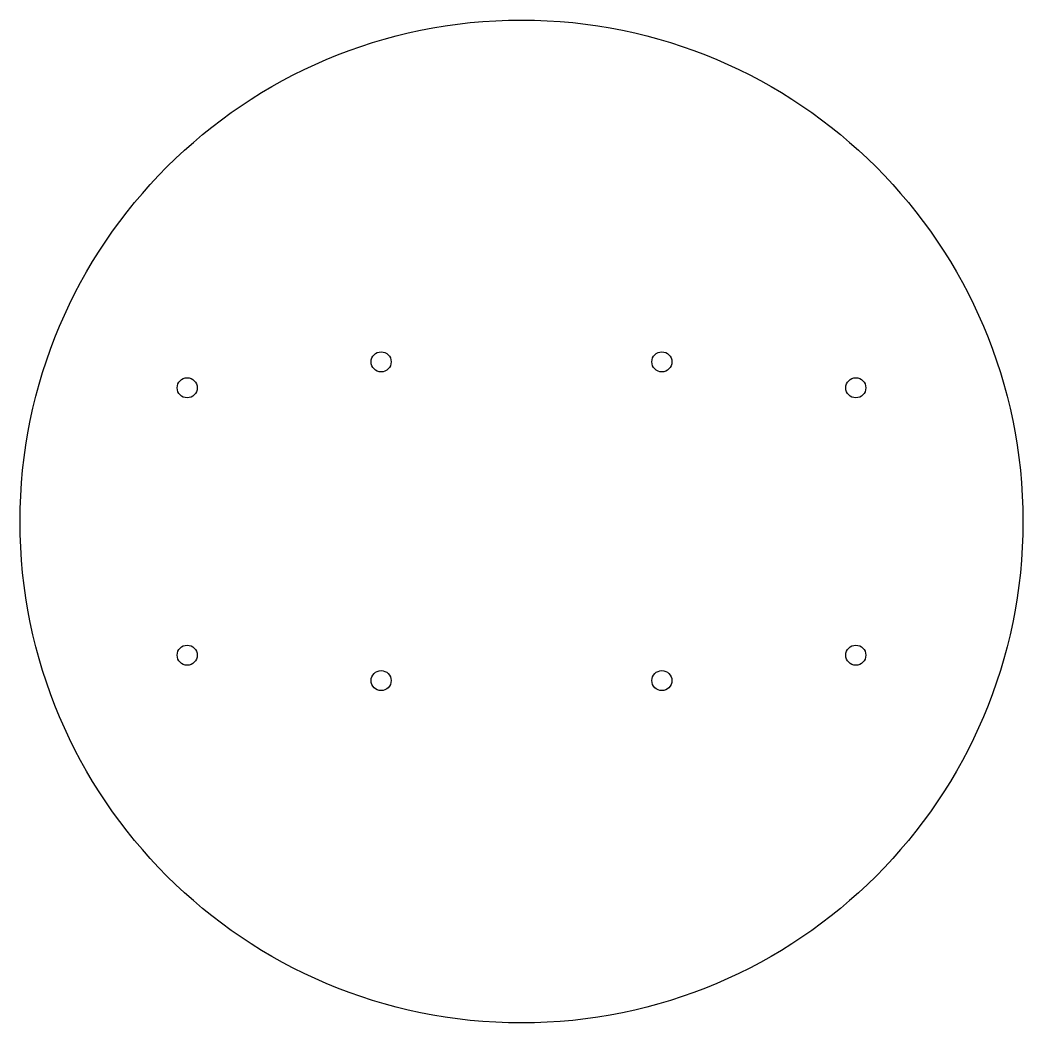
# Model space of a CAD drawing. Header units: millimetres. Extents: x -75 to 75, y -75 to 75.
import ezdxf

# ---------------------------------------------------------------- set-up
doc = ezdxf.new("R2010")
doc.units = ezdxf.units.MM

msp = doc.modelspace()

# ---------------------------------------------------------------- linework, layer by layer
at = {"color": 7, "linetype": 'Continuous'}
for centre, radius in [((0, 0), 75), ((-21, 23.876), 1.5), ((21, 23.876), 1.5), ((-50, 20), 1.5), ((50, 20), 1.5), ((-50, -20), 1.5), ((50, -20), 1.5), ((-21, -23.8), 1.5), ((21, -23.8), 1.5)]:
    msp.add_circle(centre, radius, dxfattribs=at)

doc.saveas('drawing.dxf')
